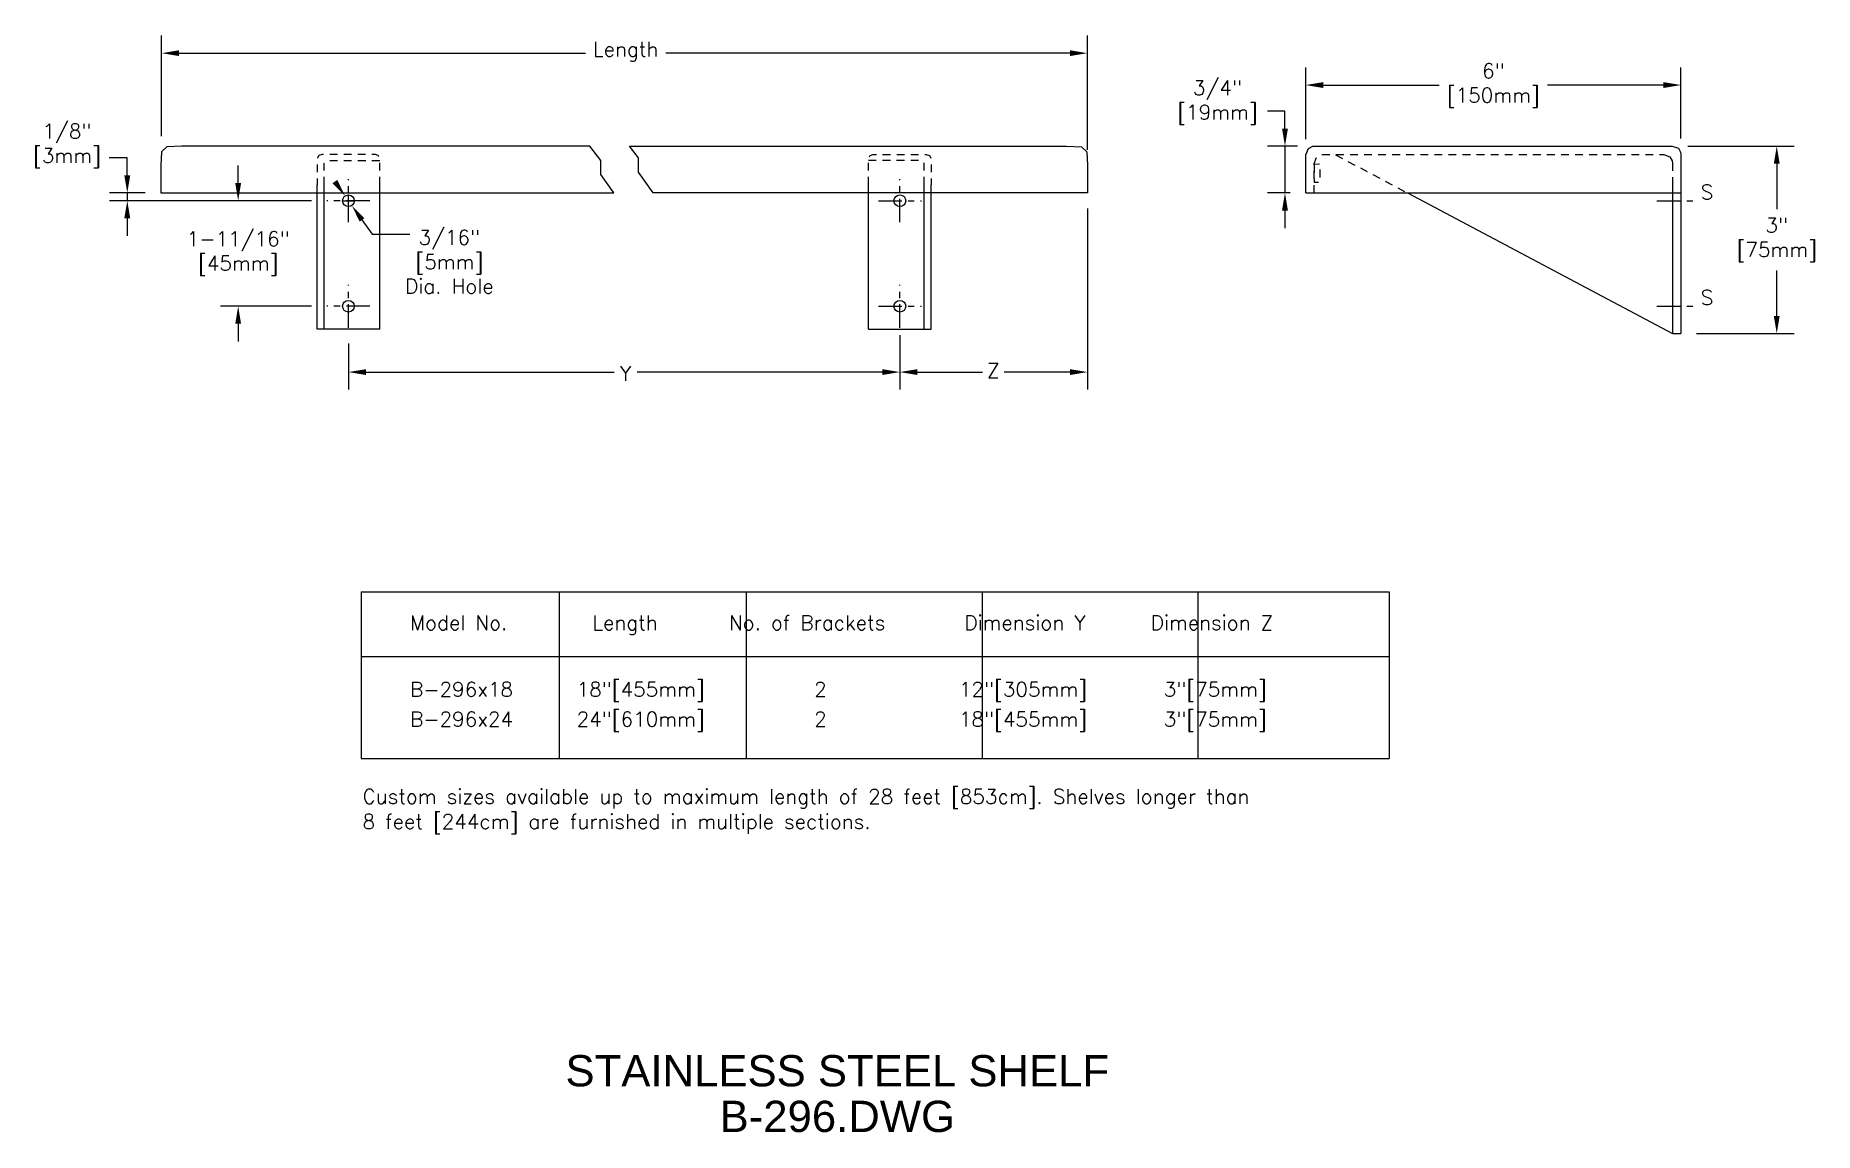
# Model space of a CAD drawing. Extents: x 16.3 to 44.7, y 2.2 to 19.8.
import ezdxf
from ezdxf.enums import TextEntityAlignment as Align

# ---------------------------------------------------------------- set-up
doc = ezdxf.new("R2010")
doc.units = 0
doc.header["$MEASUREMENT"] = 0
doc.header["$PDMODE"] = 35
doc.header["$PDSIZE"] = 0.000315
doc.linetypes.add('CENTER2', pattern=[1.125, 0.75, -0.125, 0.125, -0.125])
doc.linetypes.add('HIDDEN2', pattern=[0.1875, 0.125, -0.0625])
doc.layers.get('0').update_dxf_attribs({"linetype": 'CONTINUOUS'})
doc.layers.get('DEFPOINTS').update_dxf_attribs({"linetype": 'CONTINUOUS'})
for name, color, linetype in [('DETAIL', 4, 'CONTINUOUS'), ('DIM', 1, 'CONTINUOUS'), ('TEXT', 2, 'CONTINUOUS')]:
    doc.layers.add(name, color=color, linetype=linetype)
doc.styles.add('ARIAL_5', font='arial.ttf', dxfattribs={"height": 5})
doc.styles.add('DIM_S_8', font='simplex.shx', dxfattribs={"height": 0.234375})
doc.dimstyles.new('DIM_S_7', dxfattribs={"dimtxt": 0.12, "dimasz": 0.28125, "dimexe": 0.28125, "dimexo": 0.25, "dimgap": 0.09375, "dimtad": 1, "dimtih": 1, "dimtoh": 1, "dimdec": 4, "dimrnd": 0.0625, "dimzin": 0, "dimtxsty": 'DIM_S_8', "dimcen": 0.09375, "dimaunit": 1, "dimazin": 3, "dimtfac": 1, "dimtdec": 4, "dimtofl": 0, "dimtmove": 0, "dimatfit": 3, "dimtolj": 1, "dimtzin": 0})

# ---------------------------------------------------------------- blocks, each defined once
blk = doc.blocks.new('TBLK_TX')
blk = doc.blocks.new('*D1')
at = {"color": 0, "linetype": 'BYBLOCK'}
for p, q in [((35.498, 18.113), (35.498, 19.26)), ((41.498, 18.121), (41.498, 19.26)), ((35.78, 18.978), (37.634, 18.978)), ((41.217, 18.978), (39.362, 18.978))]:
    blk.add_line(p, q, dxfattribs=at)
for points in [[(35.78, 19.025), (35.78, 18.931), (35.498, 18.978)], [(41.217, 19.025), (41.217, 18.931), (41.498, 18.978)]]:
    blk.add_solid(points, dxfattribs=at)
at = {"layer": 'DEFPOINTS', "color": 0, "linetype": 'BYBLOCK'}
for p in [(41.498, 18.978), (35.498, 17.863), (41.498, 17.871)]:
    blk.add_point(p, dxfattribs=at)
at = {"color": 0, "linetype": 'BYBLOCK', "insert": (38.498, 18.972), "char_height": 0.2344, "attachment_point": 5, "style": 'DIM_S_8'}
blk.add_mtext('\\A1;6"\\P[150mm]', dxfattribs=at)
blk = doc.blocks.new('*D2')
at = {"color": 0, "linetype": 'BYBLOCK'}
for p, q in [((41.607, 18.003), (43.312, 18.003)), ((43.031, 17.721), (43.031, 16.993)), ((43.031, 15.284), (43.031, 16.013)), ((41.748, 15.003), (43.312, 15.003))]:
    blk.add_line(p, q, dxfattribs=at)
for points in [[(42.984, 17.721), (43.077, 17.721), (43.031, 18.003)], [(42.984, 15.284), (43.077, 15.284), (43.031, 15.003)]]:
    blk.add_solid(points, dxfattribs=at)
at = {"layer": 'DEFPOINTS', "color": 0, "linetype": 'BYBLOCK'}
for p in [(41.357, 18.003), (41.498, 15.003), (43.031, 15.003)]:
    blk.add_point(p, dxfattribs=at)
at = {"color": 0, "linetype": 'BYBLOCK', "insert": (43.031, 16.503), "char_height": 0.2344, "attachment_point": 5, "style": 'DIM_S_8'}
blk.add_mtext('\\A1;3"\\P[75mm]', dxfattribs=at)
blk = doc.blocks.new('*D3')
at = {"color": 0, "linetype": 'BYBLOCK'}
for p, q in [((36.249, 18.281), (36.249, 18.562)), ((36.447, 17.999), (35.968, 17.999)), ((36.249, 17.999), (36.249, 17.253)), ((36.332, 17.253), (35.968, 17.253)), ((36.249, 16.971), (36.249, 16.69))]:
    blk.add_line(p, q, dxfattribs=at)
for points in [[(36.202, 18.281), (36.296, 18.281), (36.249, 17.999)], [(36.202, 16.971), (36.296, 16.971), (36.249, 17.253)]]:
    blk.add_solid(points, dxfattribs=at)
at = {"layer": 'DEFPOINTS', "color": 0, "linetype": 'BYBLOCK'}
for p in [(36.697, 17.999), (36.249, 17.253), (36.582, 17.253)]:
    blk.add_point(p, dxfattribs=at)
at = {"color": 0, "linetype": 'BYBLOCK', "insert": (35.169, 18.701), "char_height": 0.2344, "attachment_point": 5, "style": 'DIM_S_8'}
blk.add_mtext('\\A1;3/4"\\P[19mm]', dxfattribs=at)
blk = doc.blocks.new('*D4')
at = {"color": 0, "linetype": 'BYBLOCK'}
for p, q in [((18.282, 18.16), (18.282, 19.77)), ((33.09, 17.94), (33.09, 19.77)), ((18.564, 19.488), (25.064, 19.488)), ((32.809, 19.488), (26.345, 19.488))]:
    blk.add_line(p, q, dxfattribs=at)
for points in [[(18.564, 19.535), (18.564, 19.442), (18.282, 19.488)], [(32.809, 19.535), (32.809, 19.442), (33.09, 19.488)]]:
    blk.add_solid(points, dxfattribs=at)
at = {"layer": 'DEFPOINTS', "color": 0, "linetype": 'BYBLOCK'}
for p in [(33.09, 19.488), (18.282, 17.91), (33.09, 17.69)]:
    blk.add_point(p, dxfattribs=at)
at = {"color": 0, "linetype": 'BYBLOCK', "insert": (25.704, 19.513), "char_height": 0.2344, "attachment_point": 5, "style": 'DIM_S_8'}
blk.add_mtext('\\A1;Length', dxfattribs=at)
blk = doc.blocks.new('*D5')
at = {"color": 0, "linetype": 'BYBLOCK'}
for p, q in [((17.734, 17.666), (17.734, 17.947)), ((18.021, 17.385), (17.452, 17.385)), ((17.734, 17.385), (17.734, 17.26)), ((20.678, 17.26), (17.452, 17.26)), ((17.734, 16.978), (17.734, 16.697))]:
    blk.add_line(p, q, dxfattribs=at)
for points in [[(17.687, 17.666), (17.781, 17.666), (17.734, 17.385)], [(17.687, 16.978), (17.781, 16.978), (17.734, 17.26)]]:
    blk.add_solid(points, dxfattribs=at)
at = {"layer": 'DEFPOINTS', "color": 0, "linetype": 'BYBLOCK'}
for p in [(18.271, 17.385), (17.734, 17.26), (20.928, 17.26)]:
    blk.add_point(p, dxfattribs=at)
at = {"color": 0, "linetype": 'BYBLOCK', "insert": (16.77, 18.139), "char_height": 0.2344, "attachment_point": 5, "style": 'DIM_S_8'}
blk.add_mtext('\\A1;1/8"\\P[3mm]', dxfattribs=at)
blk = doc.blocks.new('*D6')
at = {"color": 0, "linetype": 'BYBLOCK'}
for p, q in [((19.508, 17.541), (19.508, 17.822)), ((20.678, 17.26), (19.226, 17.26)), ((20.678, 15.572), (19.226, 15.572)), ((19.508, 15.291), (19.508, 15.01))]:
    blk.add_line(p, q, dxfattribs=at)
for points in [[(19.461, 17.541), (19.554, 17.541), (19.508, 17.26)], [(19.461, 15.291), (19.554, 15.291), (19.508, 15.572)]]:
    blk.add_solid(points, dxfattribs=at)
at = {"layer": 'DEFPOINTS', "color": 0, "linetype": 'BYBLOCK'}
for p in [(20.928, 17.26), (19.508, 15.572), (20.928, 15.572)]:
    blk.add_point(p, dxfattribs=at)
at = {"color": 0, "linetype": 'BYBLOCK', "insert": (19.508, 16.416), "char_height": 0.23438, "attachment_point": 5, "style": 'DIM_S_8'}
blk.add_mtext('\\A1;1-11/16"\\P[45mm]', dxfattribs=at)
blk = doc.blocks.new('*D7')
at = {"color": 0, "linetype": 'BYBLOCK'}
for p, q in [((21.271, 14.846), (21.271, 14.106)), ((30.09, 14.978), (30.09, 14.106)), ((21.553, 14.387), (25.521, 14.387)), ((29.809, 14.387), (25.887, 14.387))]:
    blk.add_line(p, q, dxfattribs=at)
for points in [[(21.553, 14.434), (21.553, 14.34), (21.271, 14.387)], [(29.809, 14.434), (29.809, 14.34), (30.09, 14.387)]]:
    blk.add_solid(points, dxfattribs=at)
at = {"layer": 'DEFPOINTS', "color": 0, "linetype": 'BYBLOCK'}
for p in [(21.271, 15.096), (30.09, 15.228), (30.09, 14.387)]:
    blk.add_point(p, dxfattribs=at)
at = {"color": 0, "linetype": 'BYBLOCK', "insert": (25.704, 14.363), "char_height": 0.2344, "attachment_point": 5, "style": 'DIM_S_8'}
blk.add_mtext('\\A1;Y', dxfattribs=at)
blk = doc.blocks.new('*D8')
at = {"color": 0, "linetype": 'BYBLOCK'}
for p, q in [((33.09, 17.003), (33.09, 14.106)), ((30.09, 14.846), (30.09, 14.106)), ((30.371, 14.387), (31.413, 14.387)), ((32.809, 14.387), (31.757, 14.387))]:
    blk.add_line(p, q, dxfattribs=at)
for points in [[(30.371, 14.434), (30.371, 14.34), (30.09, 14.387)], [(32.809, 14.434), (32.809, 14.34), (33.09, 14.387)]]:
    blk.add_solid(points, dxfattribs=at)
at = {"layer": 'DEFPOINTS', "color": 0, "linetype": 'BYBLOCK'}
for p in [(33.09, 17.253), (30.09, 15.096), (33.09, 14.387)]:
    blk.add_point(p, dxfattribs=at)
at = {"color": 0, "linetype": 'BYBLOCK', "insert": (31.585, 14.412), "char_height": 0.2344, "attachment_point": 5, "style": 'DIM_S_8'}
blk.add_mtext('\\A1;Z', dxfattribs=at)
blk = doc.blocks.new('*D9')
at = {"color": 0, "linetype": 'BYBLOCK'}
for p, q in [((21.178, 17.26), (21.365, 17.26)), ((21.271, 17.166), (21.271, 17.353)), ((21.488, 16.954), (21.65, 16.724))]:
    blk.add_line(p, q, dxfattribs=at)
for points in [[(21.093, 17.593), (21.016, 17.539), (21.217, 17.336)], [(21.526, 16.981), (21.45, 16.926), (21.325, 17.183)]]:
    blk.add_solid(points, dxfattribs=at)
at = {"layer": 'DEFPOINTS', "color": 0, "linetype": 'BYBLOCK'}
for p in [(21.217, 17.336), (21.325, 17.183)]:
    blk.add_point(p, dxfattribs=at)
at = {"color": 0, "linetype": 'BYBLOCK', "insert": (22.885, 16.282), "char_height": 0.2344, "attachment_point": 5, "style": 'DIM_S_8'}
blk.add_mtext('\\A1;3/16"\\P[5mm]\\PDia. Hole', dxfattribs=at)

msp = doc.modelspace()

# ---------------------------------------------------------------- linework, layer by layer
at = {"layer": 'DETAIL', "ltscale": 0.75}
for p, q in [((25.13381, 18.00268), (18.60476, 18.00268)), ((25.76706, 18.00268), (32.75648, 18.00268)), ((36.73276, 18.00268), (42.44059, 18.00268)), ((33.08994, 17.69041), (33.08994, 17.25268)), ((36.58153, 17.25268), (36.58153, 17.86341)), ((42.58153, 17.87075), (42.58153, 15.00268)), ((20.7713, 15.07214), (20.7713, 17.38464)), ((20.88489, 15.07214), (20.88489, 17.38464)), ((21.7713, 15.07214), (21.7713, 17.38464)), ((29.58994, 15.07214), (29.58994, 17.38464)), ((30.47635, 15.07214), (30.47635, 17.38464)), ((30.58994, 15.07214), (30.58994, 17.38464)), ((42.44868, 17.38504), (42.44868, 15.00268)), ((33.08994, 17.25268), (26.14384, 17.25268)), ((36.58153, 17.25268), (42.58153, 17.25268)), ((38.20854, 17.25268), (42.44868, 15.00268)), ((21.7713, 15.07214), (20.7713, 15.07214)), ((29.58994, 15.07214), (30.58994, 15.07214)), ((42.44868, 15.00268), (42.58153, 15.00268))]:
    msp.add_line(p, q, dxfattribs=at)
at = {"layer": 'DETAIL', "linetype": 'HIDDEN2'}
for p, q in [((37.05762, 17.86341), (38.20854, 17.25268)), ((42.3056, 17.86811), (42.40536, 17.8314)), ((42.40536, 17.8314), (42.44292, 17.76464)), ((42.44292, 17.76464), (42.44868, 17.72884)), ((42.44868, 17.72884), (42.44868, 17.38504))]:
    msp.add_line(p, q, dxfattribs=at)
at = {"layer": 'DETAIL', "linetype": 'CENTER2', "ltscale": 0.5}
for p, q in [((21.2713, 16.78393), (21.2713, 17.47143)), ((30.08994, 16.78393), (30.08994, 17.47143)), ((21.61505, 17.12768), (20.92755, 17.12768)), ((29.74619, 17.12768), (30.43369, 17.12768)), ((42.19868, 17.12763), (42.83153, 17.12763)), ((21.2713, 15.09643), (21.2713, 15.78393)), ((30.08994, 15.09643), (30.08994, 15.78393)), ((21.61505, 15.44018), (20.92755, 15.44018)), ((29.74619, 15.44018), (30.43369, 15.44018)), ((42.19868, 15.44013), (42.83153, 15.44013))]:
    msp.add_line(p, q, dxfattribs=at)
at = {"layer": 'DETAIL', "ltscale": 0.75}
for points in [[(18.60476, 18.00268), (18.36862, 17.99037), (18.28248, 17.90969), (18.2713, 17.69041)], [(18.2713, 17.69041), (18.2713, 17.25268), (25.51498, 17.25268), (25.30941, 17.54797), (25.30973, 17.76998), (25.13381, 18.00268)], [(26.14384, 17.25268), (25.91101, 17.58712), (25.91134, 17.81183), (25.76706, 18.00268)], [(32.75648, 18.00268), (32.99262, 17.99037), (33.07876, 17.90969), (33.08994, 17.69041)], [(36.58153, 17.86341), (36.6228, 17.96229), (36.69721, 17.99928), (36.73276, 18.00268)], [(42.44059, 18.00268), (42.54123, 17.96735), (42.57682, 17.90447), (42.58153, 17.87075)]]:
    msp.add_lwpolyline(points, dxfattribs=at)
at = {"layer": 'DETAIL', "linetype": 'HIDDEN2', "flags": 128}
for points in [[(21.7713, 17.38464), (21.7713, 17.79653), (21.7669, 17.81496), (21.7471, 17.84942), (21.70198, 17.86869), (20.85287, 17.86869), (20.7974, 17.85044), (20.77509, 17.81612), (20.7713, 17.79252), (20.7713, 17.38464)], [(20.88489, 17.38464), (20.88489, 17.72162), (20.90498, 17.76009), (20.94229, 17.77272), (20.96237, 17.77376), (21.7713, 17.77376)], [(29.58994, 17.38464), (29.58994, 17.79653), (29.59434, 17.81496), (29.61414, 17.84942), (29.65926, 17.86869), (30.50837, 17.86869), (30.56384, 17.85044), (30.58615, 17.81612), (30.58994, 17.79252), (30.58994, 17.38464)], [(30.47635, 17.38464), (30.47635, 17.72162), (30.45626, 17.76009), (30.41895, 17.77272), (30.39887, 17.77376), (29.58994, 17.77376)], [(36.71609, 17.25268), (36.71609, 17.72581), (36.75562, 17.82783), (36.82829, 17.86373), (36.86734, 17.86811), (42.3056, 17.86811)]]:
    msp.add_lwpolyline(points, dxfattribs=at)
msp.add_lwpolyline([(36.71539, 17.70544), (36.71609, 17.4269), (36.81139, 17.42564), (36.81417, 17.71416)], close=True, dxfattribs=at)
at = {"layer": 'DETAIL', "ltscale": 0.75}
for centre in [(21.2713, 17.12768), (30.08994, 17.12768), (21.2713, 15.44018), (30.08994, 15.44018)]:
    msp.add_circle(centre, 0.09375, dxfattribs=at)
at = {"layer": 'DIM', "linetype": 'CONTINUOUS'}
for p, q in [((36.24908, 18.56178), (35.96728, 18.56178)), ((17.73363, 17.81518), (17.44211, 17.81518)), ((21.65047, 16.59206), (22.25356, 16.59206)), ((21.47556, 10.87138), (21.47556, 8.20483)), ((21.47556, 10.87138), (37.91292, 10.87138)), ((24.64159, 10.87138), (24.64159, 8.20483)), ((27.63415, 10.87138), (27.63415, 8.20483)), ((31.40737, 10.87138), (31.40737, 8.20483)), ((34.85531, 10.87138), (34.85531, 8.20483)), ((37.91292, 10.87138), (37.91292, 8.20483)), ((21.47556, 9.83653), (37.91292, 9.83653)), ((21.47556, 8.20483), (37.91292, 8.20483))]:
    msp.add_line(p, q, dxfattribs=at)

# ---------------------------------------------------------------- block references
at = {"layer": 'TEXT', "linetype": 'CONTINUOUS'}
ref = msp.add_blockref('TBLK_TX', (29.08948, 2.96173), dxfattribs=dict(at, xscale=0.1, yscale=0.1, zscale=0.1))
ref.add_attrib('TITLE', 'STAINLESS STEEL SHELF', dxfattribs={"layer": '0', "height": 0.5, "style": 'ARIAL_5'}).set_placement((29.08948, 2.96173), align=Align.CENTER)
ref.add_attrib('DWG_NAME', 'B-296.DWG', dxfattribs={"layer": '0', "height": 0.5, "style": 'ARIAL_5'}).set_placement((29.08948, 2.23197), align=Align.CENTER)

# ---------------------------------------------------------------- texts
at = {"layer": 'DIM', "linetype": 'CONTINUOUS', "style": 'DIM_S_8'}
for s, height, p in [('S', 0.23438, (42.89804, 17.15013)), ('S', 0.23438, (42.89804, 15.46263)), ('Model No.       Length      No. of Brackets      Dimension Y     Dimension Z', 0.234375, (22.25622, 10.26129)), ('B-296x18     18"[455mm]         2            12"[305mm]      3"[75mm]', 0.234375, (22.25622, 9.19531)), ('B-296x24     24"[610mm]         2            18"[455mm]      3"[75mm]', 0.234375, (22.25622, 8.71843)), ('Custom sizes available up to maximum length of 28 feet [853cm]. Shelves longer than', 0.234375, (21.49685, 7.48244)), ('8 feet [244cm] are furnished in multiple sections.', 0.234375, (21.49685, 7.08066))]:
    msp.add_text(s, height=height, dxfattribs=at).set_placement(p)

# ---------------------------------------------------------------- dimensions: what is measured, and where the dimension line sits
at = {"layer": 'DIM', "linetype": 'CONTINUOUS'}
for base, p1, p2, text, picture, middle in [((33.08994, 19.48839), (18.28248, 17.90969), (33.08994, 17.69041), 'Length', '*D4', (25.70425, 19.51268)), ((33.08994, 14.38729), (30.08994, 15.09643), (33.08994, 17.25268), 'Z', '*D8', (31.58501, 14.41158)), ((30.08994, 14.38729), (21.2713, 15.09643), (30.08994, 15.22839), 'Y', '*D7', (25.70425, 14.363))]:
    dim = msp.add_linear_dim(base=base, p1=p1, p2=p2, text=text, dimstyle='DIM_S_7', override={"dimpost": '\\X'}, dxfattribs=at)
    dim.commit()
    dim.dimension.update_dxf_attribs({"geometry": picture, "text_midpoint": middle, "dimtype": 160})
dim = msp.add_linear_dim(base=(36.24908, 17.25268), p1=(36.69721, 17.99928), p2=(36.58153, 17.25268), angle=90, text='3/4"\\P[19mm]', dimstyle='DIM_S_7', override={"dimpost": '\\X'}, dxfattribs=at)
dim.commit()
dim.dimension.update_dxf_attribs({"geometry": '*D3', "text_midpoint": (35.16873, 18.70123), "dimtype": 160})
dim = msp.add_linear_dim(base=(42.58153, 18.97828), p1=(36.58153, 17.86341), p2=(42.58153, 17.87075), text='6"\\P[150mm]', dimstyle='DIM_S_7', override={"dimpost": '\\X'}, dxfattribs=at)
dim.commit()
dim.dimension.update_dxf_attribs({"geometry": '*D1', "text_midpoint": (39.58153, 18.97243), "dimtype": 160, "insert": (1.08319, 0)})
dim = msp.add_linear_dim(base=(17.73363, 17.12768), p1=(18.2713, 17.25268), p2=(20.92755, 17.12768), angle=90, text='1/8"\\P[3mm]', dimstyle='DIM_S_7', override={"dimpost": '\\X'}, dxfattribs=at)
dim.commit()
dim.dimension.update_dxf_attribs({"geometry": '*D5', "text_midpoint": (16.76987, 18.00667), "dimtype": 160, "insert": (0, -0.13196)})
for base, p1, p2, text, picture, middle, set_off in [((44.11382, 15.00268), (42.44059, 18.00268), (42.58153, 15.00268), '3"\\P[75mm]', '*D2', (44.11382, 16.50268), (1.08319, 0)), ((19.50758, 15.44018), (20.92755, 17.12768), (20.92755, 15.44018), '1-11/16"\\P[45mm]', '*D6', (19.50758, 16.28393), (0, -0.13196))]:
    dim = msp.add_linear_dim(base=base, p1=p1, p2=p2, angle=90, text=text, dimstyle='DIM_S_7', override={"dimpost": '\\X'}, dxfattribs=at)
    dim.commit()
    dim.dimension.update_dxf_attribs({"geometry": picture, "text_midpoint": middle, "insert": set_off})
dim = msp.add_diameter_dim_2p(p1=(21.21713, 17.2042), p2=(21.32546, 17.05116), text='3/16"\\P[5mm]\\PDia. Hole', dimstyle='DIM_S_7', override={"dimpost": '\\X'}, dxfattribs=at)
dim.commit()
dim.dimension.update_dxf_attribs({"geometry": '*D9', "text_midpoint": (22.88537, 16.15003), "dimtype": 163, "insert": (0, -0.13196)})

doc.saveas('drawing.dxf')
